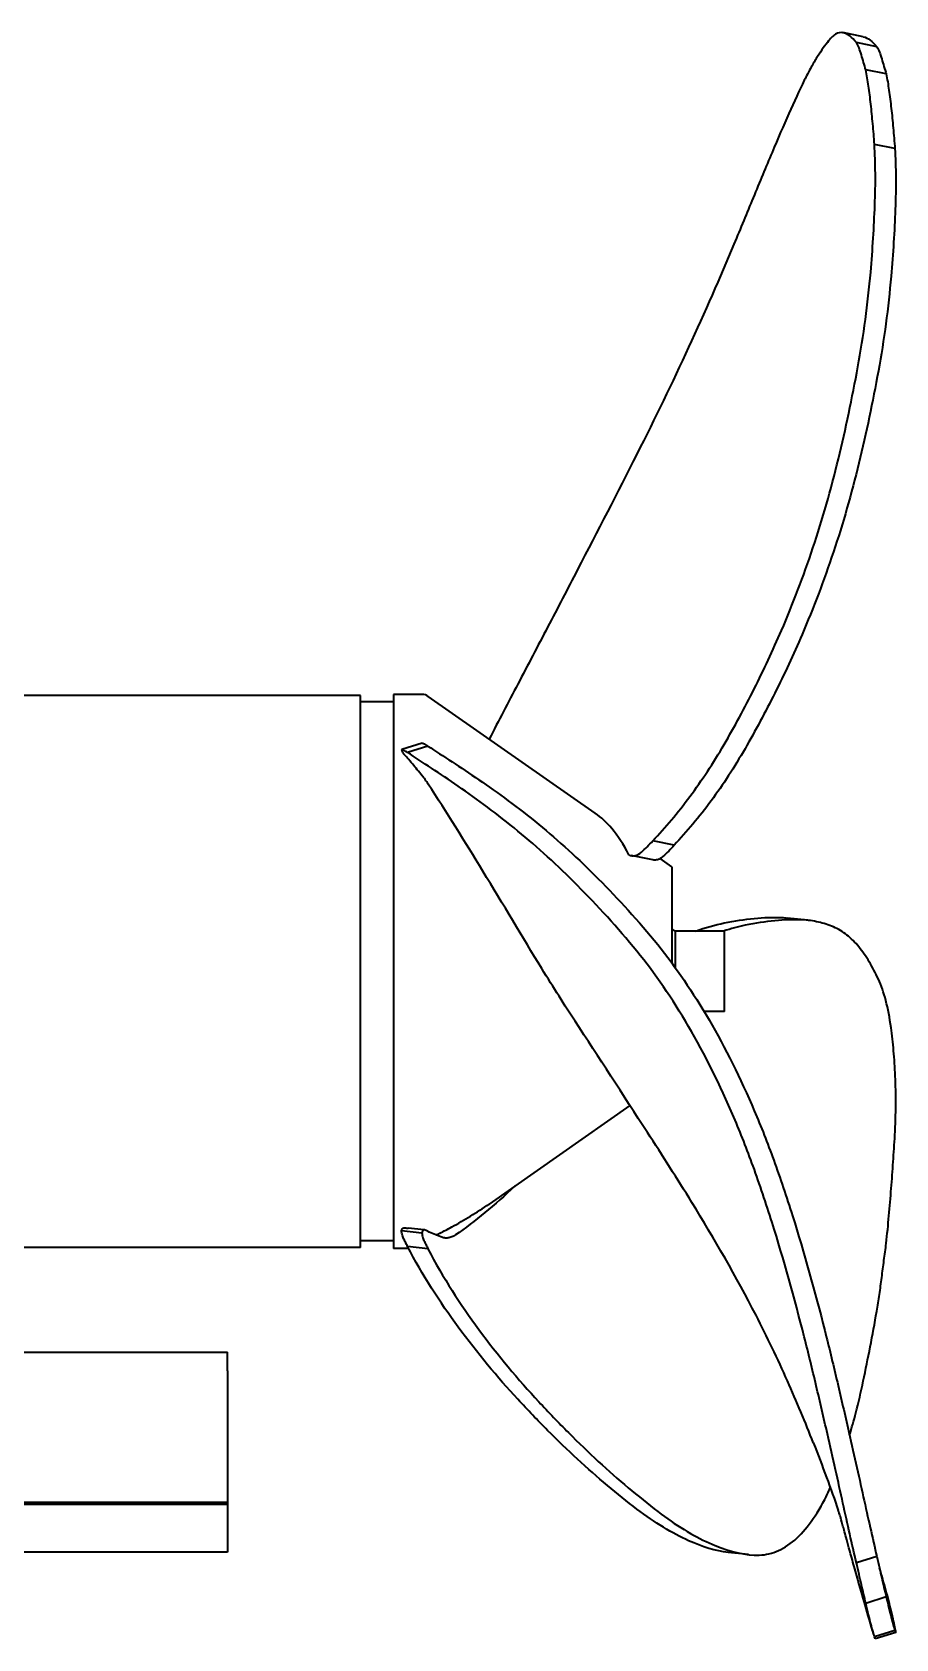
# Model space of a CAD drawing. Header units: millimetres. Extents: x 0 to 42050, y 0 to 29700.
# Drawn here: x 17883 to 18286, y 20917 to 21668 of the extents above; entities that cross this region are included whole.
import ezdxf

# ---------------------------------------------------------------- set-up
doc = ezdxf.new("R2010")
doc.units = ezdxf.units.MM
doc.header["$LTSCALE"] = 50
doc.layers.add('Visible', color=7, linetype='Continuous', lineweight=35)

msp = doc.modelspace()

# ---------------------------------------------------------------- linework, layer by layer
at = {"layer": 'Visible'}
for p, q in [((18270.88, 21665.85), (18261.35, 21667.78)), ((18277.29, 21661.17), (18267.76, 21663.09)), ((18281.71, 21648.44), (18272.18, 21650.36)), ((18285.74, 21613.53), (18276.2, 21615.45)), ((18036.08, 21357.88), (17788.45, 21357.88)), ((18036.08, 21099.88), (18036.08, 21357.88)), ((18051.45, 21358.38), (18051.45, 21099.38)), ((18064.87, 21358.38), (18051.45, 21358.38)), ((18145.77, 21302.84), (18067.74, 21357.48)), ((18051.45, 21354.88), (18036.08, 21354.88)), ((18064.95, 21335.59), (18055.43, 21332.59)), ((18067.54, 21334.24), (18058.02, 21331.25)), ((18182.66, 21287.91), (18172.59, 21289.94)), ((18172.63, 21281.02), (18162.57, 21283.05)), ((18181.45, 21277.86), (18176.04, 21281.64)), ((18181.45, 21277.86), (18181.45, 21232.92)), ((18245.03, 21252.78), (18235.48, 21253.86)), ((18183.15, 21247.68), (18181.45, 21248.84)), ((18183.15, 21247.68), (18183.15, 21230.59)), ((18206.15, 21247.68), (18183.15, 21247.68)), ((18206.15, 21210.08), (18206.15, 21247.68)), ((18206.15, 21210.08), (18196.61, 21210.08)), ((18161.92, 21166.23), (18096.12, 21120.15)), ((18108.03, 21128.38), (18107.89, 21128.4)), ((18064.75, 21106.58), (18055.22, 21107.66)), ((18065.85, 21108.04), (18058.4, 21108.89)), ((18036.08, 21099.88), (17788.45, 21099.88)), ((18051.45, 21102.88), (18036.08, 21102.88)), ((18067.54, 21099.23), (18058.02, 21100.3)), ((18058.5, 21099.38), (18051.45, 21099.38)), ((17293.95, 21050.88), (17973.95, 21050.88)), ((17973.95, 21042.2), (17973.95, 21050.88)), ((17973.95, 21042.2), (17973.95, 20980.65)), ((17288.95, 20979.78), (17973.95, 20979.78)), ((17973.95, 20980.65), (17293.95, 20980.65)), ((17973.95, 20980.65), (17973.95, 20979.78)), ((17973.95, 20979.78), (17973.95, 20957.33)), ((17973.95, 20957.33), (17298.95, 20957.33)), ((18217.35, 20956.24), (18207.81, 20957.31)), ((18277.29, 20955.43), (18267.76, 20952.44)), ((18281.71, 20936.45), (18272.18, 20933.45)), ((18285.74, 20920.82), (18276.2, 20917.83)), ((18286.13, 20919.88), (18276.59, 20916.88))]:
    msp.add_line(p, q, dxfattribs=at)
msp.add_arc((18064.87, 21353.38), 5, 55, 90, dxfattribs=at)
for points, knots in [([(18254.2, 21663.23), (18253.34, 21662.14), (18252.48, 21660.95), (18250.74, 21658.41), (18249.87, 21657.06), (18248.97, 21655.62)], [0.000001, 0.000001, 0.000001, 0.000001, 1.175222, 1.175222, 2.350446, 2.350446, 2.350446, 2.350446]), ([(18261.45, 21667.75), (18260.35, 21668.01), (18259.2, 21667.75), (18256.78, 21666.24), (18255.51, 21664.98), (18254.2, 21663.23)], [0.000002, 0.000002, 0.000002, 0.000002, 1.800219, 1.800219, 3.600307, 3.600307, 3.600307, 3.600307]), ([(18267.76, 21663.09), (18266.74, 21664.39), (18265.71, 21665.43), (18263.61, 21666.99), (18262.54, 21667.5), (18261.45, 21667.75)], [0.000004, 0.000004, 0.000004, 0.000004, 1.79112, 1.79112, 3.582223, 3.582223, 3.582223, 3.582223]), ([(18270.07, 21657.43), (18269.74, 21658.62), (18269.37, 21659.69), (18268.6, 21661.59), (18268.19, 21662.41), (18267.76, 21663.09)], [0.000004, 0.000004, 0.000004, 0.000004, 0.808198, 0.808198, 1.616313, 1.616313, 1.616313, 1.616313]), ([(18270.98, 21665.83), (18272.07, 21665.58), (18273.14, 21665.07), (18275.24, 21663.51), (18276.27, 21662.47), (18277.29, 21661.17)], [0.000001, 0.000001, 0.000001, 0.000001, 1.791098, 1.791098, 3.582213, 3.582213, 3.582213, 3.582213]), ([(18248.97, 21655.62), (18248.08, 21654.18), (18247.18, 21652.61), (18245.33, 21649.25), (18244.39, 21647.44), (18243.42, 21645.53)], [0.000002, 0.000002, 0.000002, 0.000002, 1.175454, 1.175454, 2.350919, 2.350919, 2.350919, 2.350919]), ([(18272.18, 21650.36), (18271.81, 21651.53), (18271.45, 21652.7), (18270.75, 21655.05), (18270.4, 21656.24), (18270.07, 21657.43)], [-1.613107, -1.613107, -1.613107, -1.613107, -0.806555, -0.806555, -0.000004, -0.000004, -0.000004, -0.000004]), ([(18277.29, 21661.17), (18277.72, 21660.48), (18278.13, 21659.67), (18278.9, 21657.77), (18279.26, 21656.7), (18279.6, 21655.51)], [0.000001, 0.000001, 0.000001, 0.000001, 0.80822, 0.80822, 1.61652, 1.61652, 1.61652, 1.61652]), ([(18279.6, 21655.51), (18279.93, 21654.32), (18280.27, 21653.13), (18280.98, 21650.78), (18281.34, 21649.61), (18281.71, 21648.44)], [-1.613103, -1.613103, -1.613103, -1.613103, -0.806552, -0.806552, 0, 0, 0, 0]), ([(18274.5, 21634.29), (18274.18, 21637.24), (18273.82, 21640.07), (18273.05, 21645.43), (18272.63, 21647.97), (18272.18, 21650.36)], [0.000003, 0.000003, 0.000003, 0.000003, 1.301687, 1.301687, 2.603729, 2.603729, 2.603729, 2.603729]), ([(18281.71, 21648.44), (18282.16, 21646.05), (18282.58, 21643.51), (18283.35, 21638.14), (18283.71, 21635.32), (18284.03, 21632.37)], [0, 0, 0, 0, 1.302647, 1.302647, 2.604932, 2.604932, 2.604932, 2.604932]), ([(18243.42, 21645.53), (18238.79, 21636.05), (18233.8, 21624.7), (18225.51, 21605.07), (18222.57, 21597.96), (18216.63, 21583.57), (18213.65, 21576.33), (18210.51, 21568.84)], [0.000003, 0.000003, 0.000003, 0.000003, 5.648415, 5.648415, 8.575673, 8.575673, 11.302645, 11.302645, 11.302645, 11.302645]), ([(18276.2, 21615.45), (18275.96, 21618.76), (18275.69, 21621.99), (18275.12, 21628.28), (18274.82, 21631.33), (18274.5, 21634.29)], [0.000002, 0.000002, 0.000002, 0.000002, 1.302366, 1.302366, 2.604723, 2.604723, 2.604723, 2.604723]), ([(18284.03, 21632.37), (18284.35, 21629.41), (18284.66, 21626.36), (18285.23, 21620.07), (18285.49, 21616.84), (18285.74, 21613.53)], [0.000001, 0.000001, 0.000001, 0.000001, 1.302368, 1.302368, 2.60474, 2.60474, 2.60474, 2.60474]), ([(18276.37, 21587.09), (18276.56, 21592.18), (18276.64, 21597.13), (18276.58, 21606.64), (18276.44, 21611.17), (18276.2, 21615.45)], [0.000001, 0.000001, 0.000001, 0.000001, 1.624881, 1.624881, 3.249819, 3.249819, 3.249819, 3.249819]), ([(18285.74, 21613.53), (18285.98, 21609.25), (18286.12, 21604.71), (18286.18, 21595.21), (18286.1, 21590.26), (18285.91, 21585.16)], [0.000001, 0.000001, 0.000001, 0.000001, 1.62498, 1.62498, 3.249907, 3.249907, 3.249907, 3.249907]), ([(18274.43, 21555.81), (18274.89, 21561.13), (18275.28, 21566.4), (18275.92, 21576.84), (18276.17, 21582), (18276.37, 21587.09)], [0.000002, 0.000002, 0.000002, 0.000002, 1.620427, 1.620427, 3.240877, 3.240877, 3.240877, 3.240877]), ([(18285.91, 21585.16), (18285.72, 21580.08), (18285.47, 21574.92), (18284.83, 21564.48), (18284.44, 21559.2), (18283.98, 21553.89)], [0.000001, 0.000001, 0.000001, 0.000001, 1.620498, 1.620498, 3.240963, 3.240963, 3.240963, 3.240963]), ([(18210.51, 21568.84), (18204.01, 21553.28), (18196.93, 21537.15), (18181.73, 21504.21), (18173.66, 21487.58), (18165.22, 21470.77)], [0.000001, 0.000001, 0.000001, 0.000001, 5.680705, 5.680705, 11.356125, 11.356125, 11.356125, 11.356125]), ([(18268.45, 21511.52), (18269.78, 21518.83), (18270.95, 21526.21), (18272.93, 21541.03), (18273.76, 21548.45), (18274.43, 21555.81)], [0.000004, 0.000004, 0.000004, 0.000004, 2.243539, 2.243539, 4.486837, 4.486837, 4.486837, 4.486837]), ([(18283.98, 21553.89), (18283.31, 21546.53), (18282.49, 21539.11), (18280.51, 21524.29), (18279.35, 21516.9), (18278.01, 21509.59)], [0.000001, 0.000001, 0.000001, 0.000001, 2.243193, 2.243193, 4.486655, 4.486655, 4.486655, 4.486655]), ([(18259.34, 21468.46), (18261.05, 21475.53), (18262.67, 21482.65), (18265.7, 21497.02), (18267.12, 21504.25), (18268.45, 21511.52)], [0.000002, 0.000002, 0.000002, 0.000002, 2.233555, 2.233555, 4.467325, 4.467325, 4.467325, 4.467325]), ([(18278.01, 21509.59), (18276.69, 21502.32), (18275.27, 21495.09), (18272.24, 21480.72), (18270.63, 21473.6), (18268.92, 21466.53)], [0.000002, 0.000002, 0.000002, 0.000002, 2.2338, 2.2338, 4.467446, 4.467446, 4.467446, 4.467446]), ([(18165.22, 21470.77), (18156.16, 21452.67), (18146.7, 21434.7), (18132.83, 21407.76), (18128.22, 21398.87), (18118.86, 21380.95), (18114.2, 21372.1), (18109.57, 21363.26)], [0.000009, 0.000009, 0.000009, 0.000009, 6.114029, 6.114029, 9.18447, 9.18447, 12.193645, 12.193645, 12.193645, 12.193645]), ([(18247.47, 21426.92), (18249.7, 21433.58), (18251.79, 21440.39), (18255.75, 21454.26), (18257.61, 21461.31), (18259.34, 21468.46)], [0.000001, 0.000001, 0.000001, 0.000001, 2.261044, 2.261044, 4.523338, 4.523338, 4.523338, 4.523338]), ([(18268.92, 21466.53), (18267.19, 21459.38), (18265.33, 21452.33), (18261.36, 21438.46), (18259.26, 21431.65), (18257.03, 21424.99)], [0.000001, 0.000001, 0.000001, 0.000001, 2.26293, 2.26293, 4.524736, 4.524736, 4.524736, 4.524736]), ([(18232.79, 21388.3), (18235.44, 21394.48), (18237.99, 21400.8), (18242.88, 21413.66), (18245.23, 21420.23), (18247.47, 21426.92)], [0.000001, 0.000001, 0.000001, 0.000001, 2.259754, 2.259754, 4.521776, 4.521776, 4.521776, 4.521776]), ([(18257.03, 21424.99), (18254.79, 21418.31), (18252.44, 21411.75), (18247.54, 21398.88), (18244.99, 21392.56), (18242.34, 21386.38)], [0.000001, 0.000001, 0.000001, 0.000001, 2.268701, 2.268701, 4.536626, 4.536626, 4.536626, 4.536626]), ([(18205.95, 21334.97), (18210.86, 21343.4), (18215.54, 21352.06), (18224.49, 21369.86), (18228.74, 21378.98), (18232.79, 21388.3)], [0.000002, 0.000002, 0.000002, 0.000002, 3.437567, 3.437567, 6.867309, 6.867309, 6.867309, 6.867309]), ([(18242.34, 21386.38), (18238.31, 21377.05), (18234.08, 21367.92), (18225.21, 21350.12), (18220.57, 21341.44), (18215.72, 21333)], [0.000001, 0.000001, 0.000001, 0.000001, 3.425072, 3.425072, 6.857187, 6.857187, 6.857187, 6.857187]), ([(18056.37, 21332.27), (18056.08, 21332.47), (18055.84, 21332.58), (18055.45, 21332.63), (18055.31, 21332.57), (18055.22, 21332.42)], [0.0005972, 0.0005972, 0.0005972, 0.0005972, 0.2454142, 0.2454142, 0.4898773, 0.4898773, 0.4898773, 0.4898773]), ([(18055.22, 21332.42), (18055.24, 21332.35), (18055.27, 21332.26), (18055.35, 21332.07), (18055.4, 21331.96), (18055.51, 21331.73), (18055.57, 21331.61), (18055.7, 21331.37), (18055.76, 21331.26), (18055.83, 21331.14)], [0, 0, 0, 0, 0.0408521, 0.0408521, 0.083366, 0.083366, 0.1274584, 0.1274584, 0.1666946, 0.1666946, 0.1666946, 0.1666946]), ([(18064.95, 21335.59), (18065.01, 21335.61), (18065.08, 21335.61), (18065.36, 21335.57), (18065.6, 21335.46), (18065.89, 21335.27)], [0.1418625, 0.1418625, 0.1418625, 0.1418625, 0.2446374, 0.2446374, 0.4891649, 0.4891649, 0.4891649, 0.4891649]), ([(18065.89, 21335.27), (18066.17, 21335.07), (18066.45, 21334.89), (18067, 21334.55), (18067.27, 21334.39), (18067.54, 21334.24)], [-0.4882855, -0.4882855, -0.4882855, -0.4882855, -0.2441805, -0.2441805, -0.0000988, -0.0000988, -0.0000988, -0.0000988]), ([(18067.54, 21334.24), (18074.56, 21329.66), (18082.7, 21324.45), (18100.24, 21312.4), (18109.73, 21305.47), (18119.32, 21297.6)], [0.000072, 0.000072, 0.000072, 0.000072, 5.978885, 5.978885, 12.144169, 12.144169, 12.144169, 12.144169]), ([(18172.59, 21289.94), (18178.46, 21296.16), (18184.29, 21303.06), (18195.59, 21318.24), (18200.92, 21326.34), (18205.95, 21334.97)], [0.000057, 0.000057, 0.000057, 0.000057, 3.371229, 3.371229, 6.741121, 6.741121, 6.741121, 6.741121]), ([(18215.72, 21333), (18210.76, 21324.37), (18205.5, 21316.26), (18194.31, 21301.06), (18188.53, 21294.15), (18182.66, 21287.91)], [0.000002, 0.000002, 0.000002, 0.000002, 3.51442, 3.51442, 7.031379, 7.031379, 7.031379, 7.031379]), ([(18064.87, 21320.38), (18063.33, 21322.29), (18061.8, 21324.14), (18058.79, 21327.73), (18057.3, 21329.47), (18055.83, 21331.14)], [0.001312, 0.001312, 0.001312, 0.001312, 0.931703, 0.931703, 1.862326, 1.862326, 1.862326, 1.862326]), ([(18058.02, 21331.25), (18057.75, 21331.39), (18057.48, 21331.55), (18056.93, 21331.89), (18056.65, 21332.08), (18056.37, 21332.27)], [-0.4890792, -0.4890792, -0.4890792, -0.4890792, -0.2448374, -0.2448374, -0.0009437, -0.0009437, -0.0009437, -0.0009437]), ([(18109.57, 21294.53), (18100.03, 21302.41), (18090.59, 21309.35), (18073.13, 21321.43), (18065.03, 21326.66), (18058.02, 21331.25)], [0.000083, 0.000083, 0.000083, 0.000083, 6.183109, 6.183109, 12.189603, 12.189603, 12.189603, 12.189603]), ([(18067.74, 21316.46), (18067.26, 21317.19), (18066.76, 21317.9), (18065.81, 21319.2), (18065.33, 21319.82), (18064.87, 21320.38)], [0.0016391, 0.0016391, 0.0016391, 0.0016391, 0.2738858, 0.2738858, 0.5474137, 0.5474137, 0.5474137, 0.5474137]), ([(18136.32, 21205.59), (18131.51, 21212.89), (18126.32, 21221.17), (18111.85, 21244.78), (18102.65, 21260.29), (18084.83, 21289.6), (18076.32, 21303.32), (18067.74, 21316.46)], [6.121966, 6.121966, 6.121966, 6.121966, 9.132761, 9.132761, 13.943232, 13.943232, 18.237405, 18.237405, 18.237405, 18.237405]), ([(18161.42, 21283.47), (18158.99, 21288.23), (18156.33, 21292.29), (18151.04, 21298.58), (18148.45, 21300.96), (18145.77, 21302.84)], [0, 0, 0, 0, 2.165665, 2.165665, 4.040341, 4.040341, 4.040341, 4.040341]), ([(18119.32, 21297.6), (18123.94, 21293.8), (18128.58, 21289.8), (18137.91, 21281.32), (18142.52, 21276.89), (18156.43, 21262.79), (18165.87, 21252.61), (18174.92, 21241.41)], [0.000019, 0.000019, 0.000019, 0.000019, 2.988914, 2.988914, 6.032583, 6.032583, 12.090279, 12.090279, 12.090279, 12.090279]), ([(18165.22, 21238.36), (18156.16, 21249.5), (18146.7, 21259.65), (18132.83, 21273.72), (18128.22, 21278.16), (18118.86, 21286.69), (18114.2, 21290.71), (18109.57, 21294.53)], [0.000009, 0.000009, 0.000009, 0.000009, 6.114029, 6.114029, 9.184469, 9.184469, 12.193644, 12.193644, 12.193644, 12.193644]), ([(18167.3, 21284.65), (18168.2, 21285.46), (18169.1, 21286.31), (18170.86, 21288.08), (18171.73, 21288.99), (18172.59, 21289.94)], [0.0000786, 0.0000786, 0.0000786, 0.0000786, 0.4986626, 0.4986626, 0.9951281, 0.9951281, 0.9951281, 0.9951281]), ([(18182.66, 21287.91), (18181.8, 21286.96), (18180.93, 21286.04), (18179.18, 21284.27), (18178.28, 21283.43), (18177.38, 21282.62)], [0.0000113, 0.0000113, 0.0000113, 0.0000113, 0.497344, 0.497344, 0.9946676, 0.9946676, 0.9946676, 0.9946676]), ([(18161.42, 21283.47), (18161.42, 21283.47), (18161.43, 21283.46), (18161.44, 21283.45), (18161.44, 21283.45), (18161.45, 21283.44)], [0.000289142, 0.000289142, 0.000289142, 0.000289142, 0.0036532, 0.0036532, 0.007127886, 0.007127886, 0.007127886, 0.007127886]), ([(18161.45, 21283.44), (18162.34, 21282.99), (18163.32, 21282.85), (18165.33, 21283.26), (18166.35, 21283.79), (18167.3, 21284.65)], [0.000092, 0.000092, 0.000092, 0.000092, 0.525067, 0.525067, 1.049994, 1.049994, 1.049994, 1.049994]), ([(18177.38, 21282.62), (18176.94, 21282.22), (18176.49, 21281.89), (18175.49, 21281.34), (18174.95, 21281.13), (18173.8, 21280.9), (18173.21, 21280.9), (18172.63, 21281.02)], [0.0000108, 0.0000108, 0.0000108, 0.0000108, 0.2419617, 0.2419617, 0.5242347, 0.5242347, 0.8375173, 0.8375173, 0.8375173, 0.8375173]), ([(18205.95, 21251.54), (18210.86, 21252.54), (18215.54, 21253.25), (18224.49, 21254.1), (18228.74, 21254.24), (18232.79, 21254.09)], [0.000002, 0.000002, 0.000002, 0.000002, 3.437567, 3.437567, 6.867309, 6.867309, 6.867309, 6.867309]), ([(18242.34, 21253.01), (18238.31, 21253.16), (18234.08, 21253.02), (18225.21, 21252.16), (18220.57, 21251.44), (18215.72, 21250.44)], [0.000001, 0.000001, 0.000001, 0.000001, 3.425072, 3.425072, 6.857187, 6.857187, 6.857187, 6.857187]), ([(18257.03, 21249.67), (18254.79, 21250.63), (18252.44, 21251.39), (18247.54, 21252.5), (18244.99, 21252.86), (18242.34, 21253.01)], [0.000001, 0.000001, 0.000001, 0.000001, 2.268701, 2.268701, 4.536626, 4.536626, 4.536626, 4.536626]), ([(18268.92, 21240.34), (18267.19, 21242.48), (18265.33, 21244.34), (18261.36, 21247.45), (18259.26, 21248.71), (18257.03, 21249.67)], [0.000001, 0.000001, 0.000001, 0.000001, 2.26293, 2.26293, 4.524736, 4.524736, 4.524736, 4.524736]), ([(18210.51, 21160.71), (18204.01, 21175.95), (18196.93, 21190.17), (18181.73, 21216.22), (18173.66, 21227.91), (18165.22, 21238.36)], [0.000001, 0.000001, 0.000001, 0.000001, 5.680705, 5.680705, 11.356125, 11.356125, 11.356125, 11.356125]), ([(18174.92, 21241.41), (18183.33, 21230.93), (18191.34, 21219.22), (18206.48, 21193.16), (18213.56, 21178.93), (18220.06, 21163.71)], [0.000005, 0.000005, 0.000005, 0.000005, 5.690823, 5.690823, 11.381703, 11.381703, 11.381703, 11.381703]), ([(18278.01, 21225.29), (18276.69, 21228.17), (18275.27, 21230.86), (18272.24, 21235.88), (18270.63, 21238.2), (18268.92, 21240.34)], [0.000002, 0.000002, 0.000002, 0.000002, 2.2338, 2.2338, 4.467446, 4.467446, 4.467446, 4.467446]), ([(18283.98, 21202.55), (18283.31, 21207.2), (18282.49, 21211.44), (18280.51, 21219.04), (18279.35, 21222.4), (18278.01, 21225.29)], [0.000001, 0.000001, 0.000001, 0.000001, 2.243193, 2.243193, 4.486655, 4.486655, 4.486655, 4.486655]), ([(18247.61, 21008.6), (18243.93, 21018.03), (18239.87, 21027.84), (18230.96, 21047.81), (18226.05, 21058.06), (18211.61, 21086.16), (18201.46, 21103.71), (18184.08, 21131.89), (18177.13, 21142.73), (18158.74, 21171.12), (18147.34, 21188.88), (18136.32, 21205.59)], [0, 0, 0, 0, 3.17625, 3.17625, 6.58482, 6.58482, 12.664891, 12.664891, 16.537914, 16.537914, 22.845538, 22.845538, 22.845538, 22.845538]), ([(18285.91, 21179.92), (18285.72, 21184.04), (18285.47, 21187.99), (18284.83, 21195.54), (18284.44, 21199.14), (18283.98, 21202.55)], [0.000001, 0.000001, 0.000001, 0.000001, 1.620498, 1.620498, 3.240963, 3.240963, 3.240963, 3.240963]), ([(18285.74, 21152.29), (18285.98, 21157.3), (18286.12, 21162.14), (18286.18, 21171.4), (18286.1, 21175.8), (18285.91, 21179.92)], [0.000001, 0.000001, 0.000001, 0.000001, 1.62498, 1.62498, 3.249907, 3.249907, 3.249907, 3.249907]), ([(18243.42, 21058), (18238.79, 21076.24), (18233.8, 21094.26), (18225.51, 21120.57), (18222.57, 21129.34), (18216.63, 21145.72), (18213.65, 21153.37), (18210.51, 21160.71)], [0.000003, 0.000003, 0.000003, 0.000003, 5.648415, 5.648415, 8.575673, 8.575673, 11.302645, 11.302645, 11.302645, 11.302645]), ([(18220.06, 21163.71), (18223.21, 21156.33), (18226.22, 21148.64), (18232.16, 21132.25), (18235.09, 21123.53), (18243.36, 21097.26), (18248.35, 21079.24), (18252.98, 21061)], [0.000001, 0.000001, 0.000001, 0.000001, 2.751589, 2.751589, 5.671398, 5.671398, 11.33562, 11.33562, 11.33562, 11.33562]), ([(18284.03, 21127.39), (18284.35, 21131.6), (18284.66, 21135.79), (18285.23, 21144.1), (18285.49, 21148.22), (18285.74, 21152.29)], [0.000001, 0.000001, 0.000001, 0.000001, 1.302368, 1.302368, 2.60474, 2.60474, 2.60474, 2.60474]), ([(18108.03, 21128.38), (18103.41, 21124.02), (18098.8, 21119.93), (18089.59, 21112.36), (18085, 21108.86), (18080.4, 21105.68)], [-5.309394, -5.309394, -5.309394, -5.309394, -2.654545, -2.654545, -0.000035, -0.000035, -0.000035, -0.000035]), ([(18281.71, 21101.75), (18282.16, 21106.06), (18282.58, 21110.36), (18283.35, 21118.92), (18283.71, 21123.17), (18284.03, 21127.39)], [0, 0, 0, 0, 1.302647, 1.302647, 2.604932, 2.604932, 2.604932, 2.604932]), ([(18073.06, 21106.51), (18074.94, 21107.45), (18076.82, 21108.42), (18084.62, 21112.64), (18090.5, 21116.22), (18096.12, 21120.15)], [-24.940806, -24.940806, -24.940806, -24.940806, -24.112355, -24.112355, -21.494513, -21.494513, -21.494513, -21.494513]), ([(18055.22, 21107.66), (18055.24, 21107.79), (18055.27, 21107.92), (18055.35, 21108.18), (18055.4, 21108.3), (18055.51, 21108.54), (18055.57, 21108.64), (18055.7, 21108.81), (18055.76, 21108.88), (18055.83, 21108.94)], [0, 0, 0, 0, 0.0408527, 0.0408527, 0.0833671, 0.0833671, 0.1274593, 0.1274593, 0.1666953, 0.1666953, 0.1666953, 0.1666953]), ([(18056.37, 21103.67), (18056.08, 21104.21), (18055.84, 21104.82), (18055.45, 21106.17), (18055.31, 21106.89), (18055.22, 21107.66)], [0.0005996, 0.0005996, 0.0005996, 0.0005996, 0.2454176, 0.2454176, 0.4898797, 0.4898797, 0.4898797, 0.4898797]), ([(18055.83, 21108.94), (18056.14, 21108.95), (18056.44, 21108.95), (18057.06, 21108.95), (18057.41, 21108.95), (18057.97, 21108.92), (18058.2, 21108.91), (18058.4, 21108.89)], [-1.7687249, -1.7687249, -1.7687249, -1.7687249, -1.6791387, -1.6791387, -1.583065, -1.583065, -1.5198867, -1.5198867, -1.5198867, -1.5198867]), ([(18065.98, 21108.01), (18065.91, 21108.04), (18065.84, 21108.05), (18065.69, 21108.04), (18065.61, 21108.02), (18065.43, 21107.93), (18065.32, 21107.85), (18065.12, 21107.62), (18065.02, 21107.46), (18064.89, 21107.16), (18064.85, 21107.05), (18064.79, 21106.82), (18064.76, 21106.7), (18064.75, 21106.58)], [0.0000521, 0.0000521, 0.0000521, 0.0000521, 0.0400253, 0.0400253, 0.084912, 0.084912, 0.1429521, 0.1429521, 0.2115331, 0.2115331, 0.2493032, 0.2493032, 0.2857009, 0.2857009, 0.2857009, 0.2857009]), ([(18067.45, 21107.4), (18067.21, 21107.51), (18066.96, 21107.61), (18066.47, 21107.82), (18066.22, 21107.92), (18065.98, 21108.01)], [0.0000662, 0.0000662, 0.0000662, 0.0000662, 0.1471893, 0.1471893, 0.2943396, 0.2943396, 0.2943396, 0.2943396]), ([(18073.64, 21104.75), (18072.6, 21105.18), (18071.57, 21105.62), (18069.51, 21106.5), (18068.48, 21106.95), (18067.45, 21107.4)], [-1.238796, -1.238796, -1.238796, -1.238796, -0.619424, -0.619424, -0.000038, -0.000038, -0.000038, -0.000038]), ([(18058.02, 21100.3), (18057.75, 21100.88), (18057.48, 21101.45), (18056.93, 21102.58), (18056.65, 21103.13), (18056.37, 21103.67)], [-0.4890841, -0.4890841, -0.4890841, -0.4890841, -0.2448414, -0.2448414, -0.0009487, -0.0009487, -0.0009487, -0.0009487]), ([(18109.57, 21028.85), (18100.03, 21039.19), (18090.59, 21050.45), (18073.13, 21074.3), (18065.03, 21086.92), (18058.02, 21100.3)], [0.000081, 0.000081, 0.000081, 0.000081, 6.183107, 6.183107, 12.1896, 12.1896, 12.1896, 12.1896]), ([(18064.75, 21106.58), (18064.83, 21105.82), (18064.97, 21105.09), (18065.36, 21103.75), (18065.6, 21103.13), (18065.89, 21102.59)], [0.0000152, 0.0000152, 0.0000152, 0.0000152, 0.2446375, 0.2446375, 0.4891649, 0.4891649, 0.4891649, 0.4891649]), ([(18065.89, 21102.59), (18066.17, 21102.05), (18066.45, 21101.5), (18067, 21100.38), (18067.27, 21099.81), (18067.54, 21099.23)], [-0.4882865, -0.4882865, -0.4882865, -0.4882865, -0.2441814, -0.2441814, -0.0000998, -0.0000998, -0.0000998, -0.0000998]), ([(18080.4, 21105.68), (18079.84, 21105.3), (18079.27, 21105), (18078.13, 21104.54), (18077.55, 21104.38), (18076.41, 21104.23), (18075.83, 21104.22), (18074.71, 21104.38), (18074.17, 21104.53), (18073.64, 21104.75)], [-1.292443, -1.292443, -1.292443, -1.292443, -0.968196, -0.968196, -0.646097, -0.646097, -0.3185, -0.3185, -0.000044, -0.000044, -0.000044, -0.000044]), ([(18279.6, 21085.79), (18279.93, 21088.46), (18280.27, 21091.12), (18280.98, 21096.44), (18281.34, 21099.09), (18281.71, 21101.75)], [-1.613103, -1.613103, -1.613103, -1.613103, -0.806552, -0.806552, 0, 0, 0, 0]), ([(18067.54, 21099.23), (18074.56, 21085.86), (18082.7, 21073.24), (18100.24, 21049.38), (18109.73, 21038.11), (18119.32, 21027.75)], [0.000073, 0.000073, 0.000073, 0.000073, 5.978885, 5.978885, 12.14417, 12.14417, 12.14417, 12.14417]), ([(18277.29, 21070.03), (18277.72, 21072.6), (18278.13, 21075.21), (18278.9, 21080.47), (18279.26, 21083.12), (18279.6, 21085.79)], [0.000001, 0.000001, 0.000001, 0.000001, 0.80822, 0.80822, 1.61652, 1.61652, 1.61652, 1.61652]), ([(18270.98, 21037.48), (18272.07, 21042.69), (18273.14, 21048.01), (18275.24, 21058.88), (18276.27, 21064.41), (18277.29, 21070.03)], [0.000001, 0.000001, 0.000001, 0.000001, 1.791098, 1.791098, 3.582213, 3.582213, 3.582213, 3.582213]), ([(18248.97, 21035.22), (18248.08, 21039), (18247.18, 21042.8), (18245.33, 21050.4), (18244.39, 21054.2), (18243.42, 21058)], [0.000002, 0.000002, 0.000002, 0.000002, 1.175454, 1.175454, 2.350919, 2.350919, 2.350919, 2.350919]), ([(18252.98, 21061), (18253.94, 21057.2), (18254.88, 21053.4), (18256.72, 21045.8), (18257.63, 21042), (18258.52, 21038.22)], [0.000001, 0.000001, 0.000001, 0.000001, 1.175497, 1.175497, 2.350977, 2.350977, 2.350977, 2.350977]), ([(18254.2, 21012.7), (18253.34, 21016.43), (18252.48, 21020.17), (18250.74, 21027.67), (18249.87, 21031.44), (18248.97, 21035.22)], [0.000001, 0.000001, 0.000001, 0.000001, 1.175222, 1.175222, 2.350446, 2.350446, 2.350446, 2.350446]), ([(18258.52, 21038.22), (18259.41, 21034.44), (18260.29, 21030.68), (18262.03, 21023.17), (18262.89, 21019.43), (18263.74, 21015.7)], [0.000001, 0.000001, 0.000001, 0.000001, 1.175244, 1.175244, 2.350485, 2.350485, 2.350485, 2.350485]), ([(18264.55, 21012.15), (18265.58, 21015.42), (18266.57, 21018.91), (18268.73, 21027.27), (18269.89, 21032.25), (18270.98, 21037.48)], [0.374784, 0.374784, 0.374784, 0.374784, 1.800074, 1.800074, 3.600258, 3.600258, 3.600258, 3.600258]), ([(18165.22, 20977.51), (18156.16, 20984.47), (18146.7, 20992.29), (18132.83, 21005.16), (18128.22, 21009.61), (18118.86, 21019), (18114.2, 21023.83), (18109.57, 21028.85)], [0.000009, 0.000009, 0.000009, 0.000009, 6.114029, 6.114029, 9.184468, 9.184468, 12.193642, 12.193642, 12.193642, 12.193642]), ([(18119.32, 21027.75), (18123.94, 21022.76), (18128.58, 21017.94), (18137.91, 21008.6), (18142.52, 21004.15), (18156.43, 20991.24), (18165.87, 20983.39), (18174.92, 20976.41)], [0.000019, 0.000019, 0.000019, 0.000019, 2.988914, 2.988914, 6.032582, 6.032582, 12.090278, 12.090278, 12.090278, 12.090278]), ([(18261.45, 20980.33), (18260.35, 20985.31), (18259.2, 20990.54), (18256.78, 21001.39), (18255.51, 21006.99), (18254.2, 21012.7)], [0.000002, 0.000002, 0.000002, 0.000002, 1.800219, 1.800219, 3.600307, 3.600307, 3.600307, 3.600307]), ([(18263.74, 21015.7), (18265.05, 21009.99), (18266.31, 21004.39), (18268.73, 20993.54), (18269.89, 20988.31), (18270.98, 20983.33)], [0.000001, 0.000001, 0.000001, 0.000001, 1.800074, 1.800074, 3.600258, 3.600258, 3.600258, 3.600258]), ([(18247.61, 21008.6), (18249.79, 21003.03), (18251.84, 20997.6), (18255.73, 20987.04), (18257.56, 20981.9), (18259.28, 20976.95)], [0.049233, 0.049233, 0.049233, 0.049233, 2.261044, 2.261044, 4.494178, 4.494178, 4.494178, 4.494178]), ([(18220.06, 20956.02), (18223.21, 20955.86), (18226.22, 20956.28), (18232.16, 20958.27), (18235.09, 20959.93), (18243.36, 20966.6), (18248.35, 20973.27), (18252.98, 20982.04)], [0.000001, 0.000001, 0.000001, 0.000001, 2.751589, 2.751589, 5.671398, 5.671398, 11.33562, 11.33562, 11.33562, 11.33562]), ([(18267.76, 20952.44), (18266.74, 20956.76), (18265.71, 20961.25), (18263.61, 20970.57), (18262.54, 20975.38), (18261.45, 20980.33)], [0.000004, 0.000004, 0.000004, 0.000004, 1.79112, 1.79112, 3.582223, 3.582223, 3.582223, 3.582223]), ([(18270.98, 20983.33), (18272.07, 20978.37), (18273.14, 20973.56), (18275.24, 20964.25), (18276.27, 20959.75), (18277.29, 20955.43)], [0.000001, 0.000001, 0.000001, 0.000001, 1.791098, 1.791098, 3.582213, 3.582213, 3.582213, 3.582213]), ([(18207.81, 20957.31), (18202.06, 20957.96), (18195.89, 20959.79), (18181.73, 20966.22), (18173.66, 20971.15), (18165.22, 20977.51)], [0.777966, 0.777966, 0.777966, 0.777966, 5.680705, 5.680705, 11.356125, 11.356125, 11.356125, 11.356125]), ([(18174.92, 20976.41), (18183.33, 20970.06), (18191.34, 20965.13), (18206.48, 20958.24), (18213.56, 20956.33), (18220.06, 20956.02)], [0.000005, 0.000005, 0.000005, 0.000005, 5.690823, 5.690823, 11.381703, 11.381703, 11.381703, 11.381703]), ([(18275.89, 20918.84), (18274.49, 20923.47), (18273.11, 20928.15), (18270.55, 20937.02), (18269.34, 20941.26), (18267.39, 20948.23), (18266.6, 20951.08), (18264.75, 20957.76), (18263.75, 20961.4), (18262.28, 20966.74), (18261.74, 20968.71), (18260.82, 20972), (18260.48, 20973.19), (18259.9, 20975.22), (18259.79, 20975.59), (18259.78, 20975.63), (18259.78, 20975.63), (18259.78, 20975.63)], [0, 0, 0, 0, 1.45328, 1.45328, 2.781658, 2.781658, 3.739267, 3.739267, 5.198298, 5.198298, 6.450159, 6.450159, 7.934473, 7.934473, 10.18877, 10.18877, 10.298423, 10.298423, 10.298423, 10.298423]), ([(18270.07, 20942.34), (18269.74, 20943.82), (18269.37, 20945.4), (18268.6, 20948.77), (18268.19, 20950.56), (18267.76, 20952.44)], [0.000004, 0.000004, 0.000004, 0.000004, 0.808198, 0.808198, 1.616313, 1.616313, 1.616313, 1.616313]), ([(18277.29, 20955.43), (18277.72, 20953.55), (18278.13, 20951.77), (18278.9, 20948.4), (18279.26, 20946.81), (18279.6, 20945.34)], [0.000001, 0.000001, 0.000001, 0.000001, 0.80822, 0.80822, 1.61652, 1.61652, 1.61652, 1.61652]), ([(18283.98, 20930.2), (18283.31, 20932.92), (18282.49, 20936.1), (18280.63, 20942.85), (18279.64, 20946.31), (18278.52, 20950.08)], [0.000001, 0.000001, 0.000001, 0.000001, 2.243193, 2.243193, 4.199003, 4.199003, 4.199003, 4.199003]), ([(18272.18, 20933.45), (18271.81, 20934.94), (18271.45, 20936.43), (18270.75, 20939.39), (18270.4, 20940.87), (18270.07, 20942.34)], [-1.613107, -1.613107, -1.613107, -1.613107, -0.806555, -0.806555, -0.000004, -0.000004, -0.000004, -0.000004]), ([(18279.6, 20945.34), (18279.93, 20943.87), (18280.27, 20942.39), (18280.98, 20939.43), (18281.34, 20937.94), (18281.71, 20936.45)], [-1.613103, -1.613103, -1.613103, -1.613103, -0.806552, -0.806552, 0, 0, 0, 0]), ([(18281.71, 20936.45), (18282.16, 20934.53), (18282.58, 20932.77), (18283.35, 20929.58), (18283.71, 20928.15), (18284.03, 20926.89)], [0, 0, 0, 0, 1.302647, 1.302647, 2.604932, 2.604932, 2.604932, 2.604932]), ([(18274.5, 20923.89), (18274.18, 20925.15), (18273.82, 20926.58), (18273.05, 20929.77), (18272.63, 20931.53), (18272.18, 20933.45)], [0.000003, 0.000003, 0.000003, 0.000003, 1.301687, 1.301687, 2.603729, 2.603729, 2.603729, 2.603729]), ([(18285.91, 20921.55), (18285.72, 20922.52), (18285.47, 20923.73), (18284.83, 20926.62), (18284.44, 20928.3), (18283.98, 20930.2)], [0.000001, 0.000001, 0.000001, 0.000001, 1.620498, 1.620498, 3.240963, 3.240963, 3.240963, 3.240963]), ([(18284.03, 20926.89), (18284.35, 20925.63), (18284.66, 20924.49), (18285.23, 20922.47), (18285.49, 20921.58), (18285.74, 20920.82)], [0.000001, 0.000001, 0.000001, 0.000001, 1.302368, 1.302368, 2.60474, 2.60474, 2.60474, 2.60474]), ([(18276.2, 20917.83), (18275.96, 20918.59), (18275.69, 20919.47), (18275.12, 20921.49), (18274.82, 20922.63), (18274.5, 20923.89)], [0.000002, 0.000002, 0.000002, 0.000002, 1.302366, 1.302366, 2.604723, 2.604723, 2.604723, 2.604723]), ([(18285.74, 20920.82), (18285.98, 20920.09), (18286.12, 20919.78), (18286.18, 20920.03), (18286.1, 20920.58), (18285.91, 20921.55)], [0.000001, 0.000001, 0.000001, 0.000001, 1.62498, 1.62498, 3.249907, 3.249907, 3.249907, 3.249907])]:
    msp.add_open_spline(points, degree=3, knots=knots, dxfattribs=at)
for points in [[(18270.88, 21665.85), (18270.91, 21665.85), (18270.95, 21665.84), (18270.98, 21665.83)], [(18109.57, 21363.26), (18105.08, 21354.68), (18100.61, 21346.11), (18096.21, 21337.54)], [(18192.59, 21247.68), (18197.27, 21249.39), (18201.71, 21250.69), (18205.95, 21251.54)], [(18215.72, 21250.44), (18212.5, 21249.78), (18209.16, 21248.85), (18205.68, 21247.68)], [(18232.79, 21254.09), (18233.7, 21254.04), (18234.6, 21253.96), (18235.48, 21253.86)], [(18108.25, 21128.65), (18108.18, 21128.56), (18108.11, 21128.47), (18108.03, 21128.38)], [(18071.32, 21105.73), (18071.86, 21105.94), (18072.44, 21106.2), (18073.06, 21106.51)], [(18252.98, 20982.04), (18253.85, 20983.75), (18254.71, 20985.56), (18255.55, 20987.47)], [(18260.01, 20974.83), (18259.85, 20975.28), (18259.62, 20975.96), (18259.28, 20976.95)], [(18276.59, 20916.88), (18276.55, 20916.87), (18276.41, 20917.18), (18276.2, 20917.83)]]:
    msp.add_open_spline(points, degree=3, dxfattribs=at)

doc.saveas('drawing.dxf')
